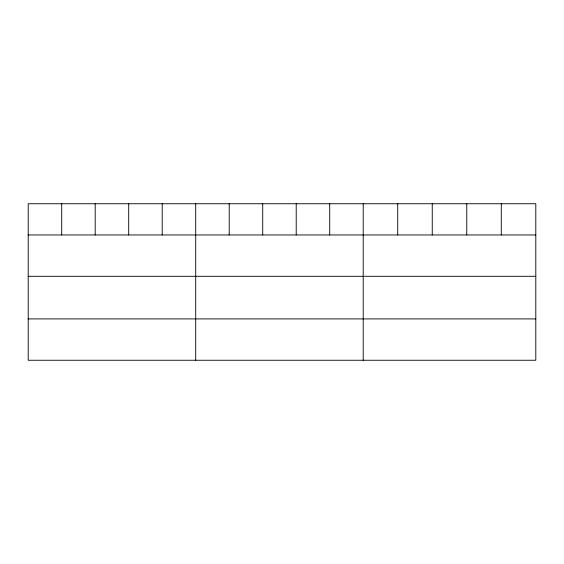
<?xml version="1.0" encoding="UTF-8"?>
<svg xmlns="http://www.w3.org/2000/svg" width="564" height="564" viewBox="0 0 564 564"><rect width="100%" height="100%" fill="white"/><g stroke="black" fill="none" stroke-linecap="round" stroke-linejoin="round"><path stroke-width="0.85" d="M535.8 234.955L535.8 360.255L28.2 360.255L28.2 203.745L535.8 203.745L535.8 234.955L28.2 234.955M28.2 276.304L535.8 276.304M28.2 318.907L535.8 318.907M501.283 203.745L501.283 234.955M466.766 203.745L466.766 234.955M432.25 203.745L432.25 234.955M397.733 203.745L397.733 234.955M363.216 203.745L363.216 360.255M329.714 203.745L329.714 234.955M296.213 203.745L296.213 234.955M262.711 203.745L262.711 234.955M229.21 203.745L229.21 234.955M195.708 203.745L195.708 360.255M162.206 203.745L162.206 234.955M128.705 203.745L128.705 234.955M95.203 203.745L95.203 234.955M61.702 203.745L61.702 234.955"/></g></svg>
